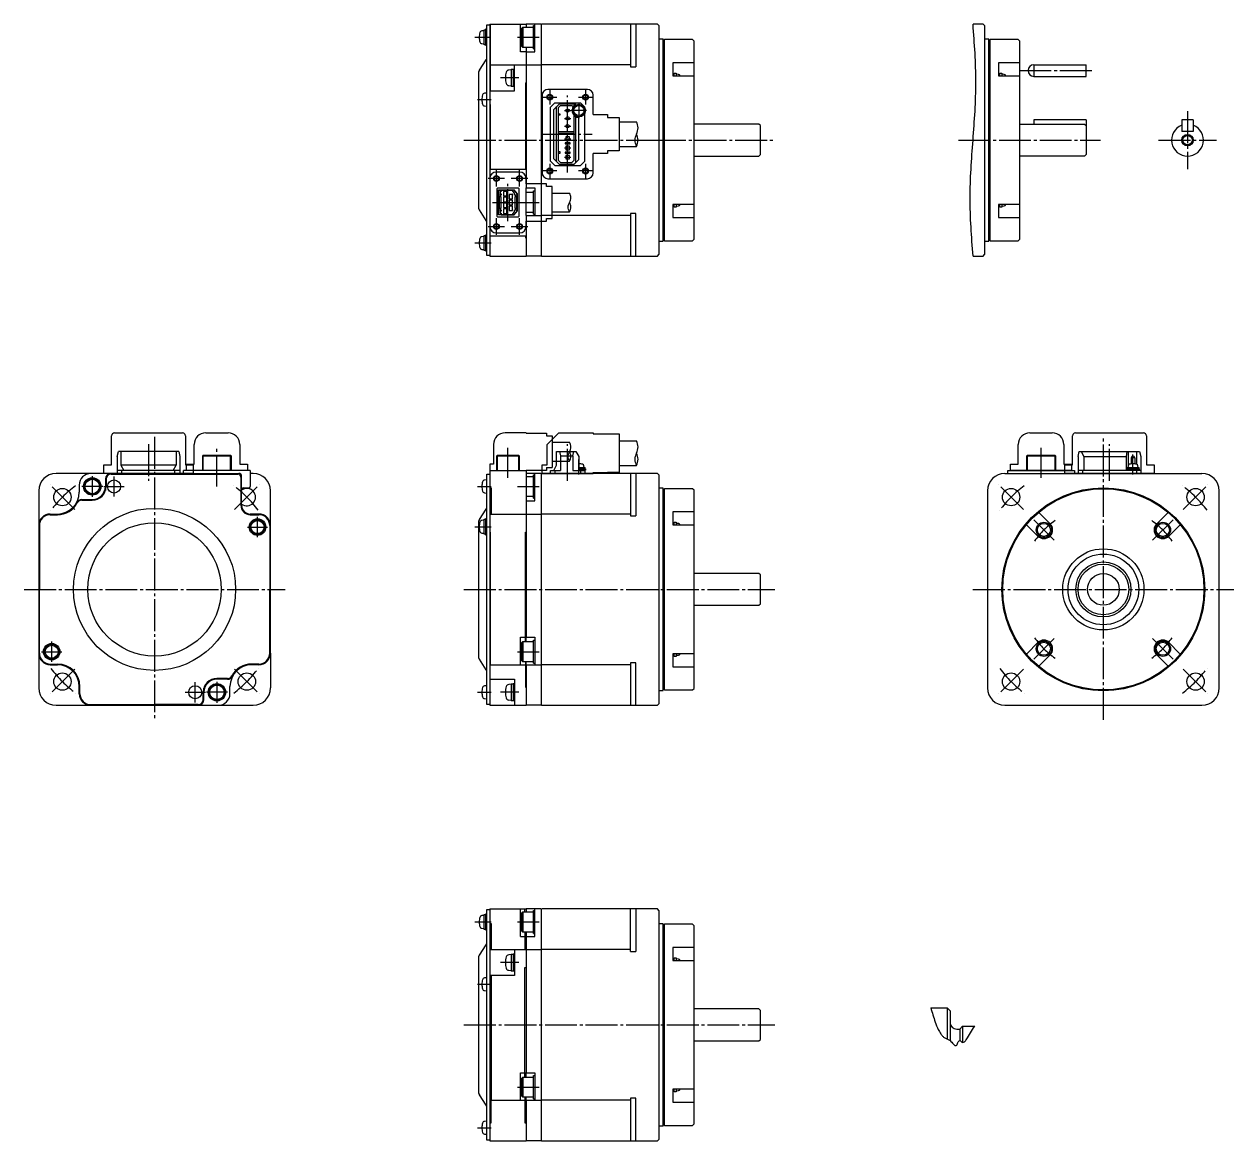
# Model space of a CAD drawing. Header units: millimetres. Extents: x -206 to 211, y -213 to 173.
import ezdxf

# ---------------------------------------------------------------- set-up
doc = ezdxf.new("R2010")
doc.units = ezdxf.units.MM
doc.linetypes.add('DASH_CENTER', pattern=[14, 11, -1, 1, -1])

msp = doc.modelspace()

# ---------------------------------------------------------------- linework, layer by layer
at = {"color": 7, "linetype": 'Continuous'}
for p, q in [((-46.64, 132.74), (-46.64, 172.49)), ((-46.64, 172.49), (-45.64, 172.49)), ((-45.64, 172.74), (-33.04, 172.74)), ((-45.64, 172.74), (-45.64, 92.74)), ((-45.44, 172.74), (-45.44, 158.74)), ((-35.04, 163.24), (-35.04, 172.74)), ((-34.19, 171.74), (-34.54, 171.39)), ((-34.54, 165.09), (-34.54, 171.39)), ((-34.19, 171.74), (-34.19, 164.74)), ((-34.19, 171.74), (-30.54, 171.74)), ((-27.94, 172.74), (-33.04, 172.74)), ((-33.04, 172.74), (-33.04, 171.74)), ((-30.54, 172.24), (-30.04, 172.24)), ((-30.54, 164.24), (-30.54, 172.24)), ((-30.04, 163.24), (-30.04, 172.74)), ((-27.94, 172.74), (-27.84, 172.64)), ((-27.84, 172.64), (-27.74, 172.74)), ((-27.84, 172.64), (-27.84, 92.84)), ((12.26, 172.74), (-27.74, 172.74)), ((2.96, 172.74), (2.96, 158.06)), ((4.76, 172.74), (4.76, 158.06)), ((12.76, 172.24), (12.26, 172.74)), ((12.76, 172.24), (12.76, 93.24)), ((124.61, 172.74), (121.11, 172.74)), ((125.11, 172.24), (124.61, 172.74)), ((125.11, 172.24), (125.11, 93.24)), ((-47.54, 170.49), (-48.32, 170.43)), ((-47.54, 170.84), (-46.94, 170.84)), ((-47.54, 165.64), (-47.54, 170.84)), ((-46.94, 171.09), (-46.64, 171.09)), ((-46.94, 165.39), (-46.94, 171.09)), ((13.06, 167.74), (14.06, 167.74)), ((14.26, 167.54), (14.06, 167.74)), ((14.26, 132.74), (14.26, 167.54)), ((14.66, 167.44), (14.56, 167.34)), ((14.56, 167.34), (14.56, 132.74)), ((24.36, 167.44), (14.66, 167.44)), ((24.86, 166.94), (24.36, 167.44)), ((24.86, 132.74), (24.86, 166.94)), ((125.41, 167.74), (126.41, 167.74)), ((126.61, 167.54), (126.41, 167.74)), ((126.61, 132.74), (126.61, 167.54)), ((127.01, 167.44), (126.91, 167.34)), ((126.91, 167.34), (126.91, 132.74)), ((136.71, 167.44), (127.01, 167.44)), ((137.21, 166.94), (136.71, 167.44)), ((137.21, 132.74), (137.21, 166.94)), ((-48.32, 166.06), (-47.54, 165.99)), ((-46.94, 165.64), (-47.54, 165.64)), ((-46.64, 165.39), (-46.94, 165.39)), ((-33.04, 163.24), (-35.04, 163.24)), ((-34.54, 165.09), (-34.19, 164.74)), ((-30.54, 164.74), (-34.19, 164.74)), ((-33.04, 164.74), (-33.04, 116.24)), ((-33.04, 163.24), (-30.04, 163.24)), ((-30.54, 164.24), (-30.04, 164.24)), ((14.56, 166.64), (14.46, 166.64)), ((126.91, 166.64), (126.81, 166.64)), ((-49.17, 156.84), (-46.8, 160.39)), ((-45.44, 158.74), (-33.04, 158.74)), ((-45.44, 158.74), (-45.44, 149.74)), ((-37.04, 149.74), (-37.04, 158.74)), ((-33.04, 158.74), (-27.84, 158.74)), ((2.96, 158.74), (-27.84, 158.74)), ((17.56, 159.45), (17.56, 154.97)), ((24.86, 159.45), (17.56, 159.45)), ((129.91, 159.45), (129.91, 154.97)), ((137.21, 159.45), (129.91, 159.45)), ((142.11, 158.74), (142.11, 154.74)), ((142.11, 158.74), (160.11, 158.74)), ((160.11, 154.74), (160.11, 158.74)), ((-49.54, 155.62), (-49.54, 132.74)), ((-38.24, 156.99), (-39.08, 156.92)), ((-38.24, 157.19), (-37.54, 157.19)), ((-38.24, 157.19), (-38.24, 151.29)), ((-37.54, 157.24), (-37.54, 151.24)), ((-37.54, 157.24), (-37.04, 157.24)), ((2.96, 158.06), (4.76, 158.06)), ((17.56, 155.75), (18.06, 155.75)), ((17.56, 154.97), (24.86, 154.97)), ((18.06, 155.9), (18.66, 155.9)), ((18.06, 154.97), (18.06, 155.9)), ((18.66, 155.9), (18.66, 154.97)), ((19.45, 155.43), (18.66, 155.5)), ((129.91, 155.75), (130.41, 155.75)), ((129.91, 154.97), (137.21, 154.97)), ((130.41, 155.9), (131.01, 155.9)), ((130.41, 154.97), (130.41, 155.9)), ((131.01, 155.9), (131.01, 154.97)), ((131.8, 155.43), (131.01, 155.5)), ((142.11, 154.74), (160.11, 154.74)), ((-39.08, 151.57), (-38.24, 151.49)), ((-37.54, 151.29), (-38.24, 151.29)), ((-37.04, 151.24), (-37.54, 151.24)), ((-33.24, 152.49), (-33.24, 132.74)), ((-33.24, 152.49), (-33.04, 152.49)), ((-46.64, 148.99), (-47.42, 148.93)), ((-45.64, 149.74), (-37.04, 149.74)), ((-47.42, 144.56), (-46.64, 144.49)), ((-45.64, 144.99), (-45.44, 144.99)), ((-45.44, 144.99), (-45.44, 122.74)), ((-23.14, 145.64), (-24.64, 144.14)), ((-24.64, 125.54), (-24.64, 144.14)), ((-23.54, 143.34), (-21.24, 145.64)), ((-23.54, 126.34), (-23.54, 143.34)), ((-23.14, 145.64), (-14.34, 145.64)), ((-22.54, 125.34), (-22.54, 144.34)), ((-21.19, 144.64), (-21.99, 143.84)), ((-21.99, 143.84), (-21.99, 125.84)), ((-21.64, 145.24), (-16.54, 145.24)), ((-21.19, 144.64), (-17.34, 144.64)), ((-17.34, 144.64), (-16.88, 144.19)), ((-16.21, 144.91), (-16.94, 145.64)), ((-16.04, 145.02), (-16.04, 145.64)), ((-12.84, 144.14), (-14.34, 145.64)), ((-12.84, 143.86), (-12.84, 144.14)), ((-12.84, 125.54), (-12.84, 142.03)), ((-21.99, 141.84), (-21.49, 141.84)), ((-21.49, 141.34), (-21.99, 141.34)), ((-21.49, 141.84), (-21.49, 141.34)), ((-16.54, 125.84), (-16.54, 141.25)), ((-15.94, 125.04), (-15.94, 140.81)), ((-14.94, 126.04), (-14.94, 140.55)), ((47.26, 138.24), (24.86, 138.24)), ((47.76, 137.74), (47.26, 138.24)), ((47.76, 127.74), (47.76, 137.74)), ((137.21, 138.24), (159.61, 138.24)), ((160.11, 139.74), (142.11, 139.74)), ((142.11, 139.74), (142.11, 138.24)), ((159.61, 138.24), (160.11, 137.74)), ((160.11, 139.74), (160.11, 127.74)), ((197.11, 139.74), (193.11, 139.74)), ((193.11, 139.74), (193.11, 135.74)), ((197.11, 139.74), (197.11, 135.74)), ((-21.99, 135.74), (-16.54, 135.74)), ((-16.54, 135.04), (-21.99, 135.04)), ((-18.14, 133.84), (-19.34, 133.84)), ((-19.34, 133.84), (-19.34, 132.64)), ((-18.14, 132.64), (-18.14, 133.84)), ((197.11, 135.74), (193.11, 135.74)), ((-49.54, 132.74), (-49.54, 109.87)), ((-46.64, 92.99), (-46.64, 132.74)), ((-33.24, 132.74), (-33.24, 122.74)), ((-17.84, 131.84), (-19.64, 131.84)), ((-19.64, 131.84), (-19.64, 131.44)), ((-19.64, 131.44), (-17.84, 131.44)), ((-19.34, 132.64), (-18.14, 132.64)), ((-19.34, 130.64), (-19.34, 129.44)), ((-18.14, 130.64), (-19.34, 130.64)), ((-19.34, 129.44), (-18.14, 129.44)), ((-18.14, 129.44), (-18.14, 130.64)), ((-17.84, 131.44), (-17.84, 131.84)), ((14.26, 97.94), (14.26, 132.74)), ((14.56, 132.74), (14.56, 98.14)), ((24.86, 98.54), (24.86, 132.74)), ((126.61, 97.94), (126.61, 132.74)), ((126.91, 132.74), (126.91, 98.14)), ((137.21, 98.54), (137.21, 132.74)), ((-23.14, 124.04), (-24.64, 125.54)), ((-21.24, 124.04), (-23.54, 126.34)), ((-21.99, 128.79), (-21.49, 128.79)), ((-21.49, 128.09), (-21.99, 128.09)), ((-21.99, 125.84), (-21.19, 125.04)), ((-21.49, 128.79), (-21.49, 128.09)), ((-19.64, 128.64), (-19.64, 128.24)), ((-17.84, 128.64), (-19.64, 128.64)), ((-19.64, 128.24), (-17.84, 128.24)), ((-18.14, 127.44), (-19.34, 127.44)), ((-19.34, 127.44), (-19.34, 126.24)), ((-19.34, 126.24), (-18.14, 126.24)), ((-18.14, 126.24), (-18.14, 127.44)), ((-17.84, 128.24), (-17.84, 128.64)), ((-17.34, 125.04), (-16.54, 125.84)), ((-16.94, 124.04), (-14.94, 126.04)), ((-12.84, 125.54), (-14.34, 124.04)), ((24.86, 127.24), (47.26, 127.24)), ((47.26, 127.24), (47.76, 127.74)), ((159.61, 127.24), (137.21, 127.24)), ((159.61, 127.24), (160.11, 127.74)), ((-45.64, 122.74), (-33.04, 122.74)), ((-23.14, 124.04), (-14.34, 124.04)), ((-21.64, 124.44), (-16.54, 124.44)), ((-21.19, 125.04), (-17.34, 125.04)), ((-43.16, 115.97), (-42.96, 116.17)), ((-43.16, 115.97), (-43.16, 106.52)), ((-35.71, 116.17), (-42.96, 116.17)), ((-42.59, 106.92), (-42.59, 115.57)), ((-42.59, 115.57), (-37.14, 115.57)), ((-42.49, 113.74), (-42.49, 115.49)), ((-42.49, 115.49), (-41.64, 115.49)), ((-41.64, 113.74), (-42.49, 113.74)), ((-42.39, 113.34), (-42.39, 109.14)), ((-42.39, 113.34), (-41.81, 113.34)), ((-42.04, 113.74), (-42.04, 113.34)), ((-41.64, 114.99), (-41.99, 114.99)), ((-41.99, 114.99), (-41.99, 114.24)), ((-41.99, 114.24), (-41.64, 114.24)), ((-41.81, 113.34), (-41.81, 109.14)), ((-41.64, 115.49), (-41.64, 114.99)), ((-41.64, 115.49), (-37.64, 115.49)), ((-41.64, 114.24), (-41.64, 113.74)), ((-40.92, 115.04), (-40.92, 113.44)), ((-40.74, 115.04), (-40.92, 115.04)), ((-40.92, 113.44), (-40.74, 113.44)), ((-40.74, 113.04), (-40.92, 113.04)), ((-40.92, 113.04), (-40.92, 111.44)), ((-40.74, 115.01), (-40.74, 115.04)), ((-39.74, 115.01), (-40.74, 115.01)), ((-40.74, 113.47), (-39.74, 113.47)), ((-40.74, 113.44), (-40.74, 113.47)), ((-40.74, 113.01), (-40.74, 113.04)), ((-39.74, 113.01), (-40.74, 113.01)), ((-39.74, 113.47), (-39.74, 115.01)), ((-39.74, 111.47), (-39.74, 113.01)), ((-37.94, 114.01), (-38.94, 114.01)), ((-38.94, 114.01), (-38.94, 112.47)), ((-37.94, 114.04), (-37.94, 114.01)), ((-37.76, 114.04), (-37.94, 114.04)), ((-37.76, 112.44), (-37.76, 114.04)), ((-37.64, 115.12), (-37.64, 115.49)), ((-37.2, 115.49), (-37.64, 115.49)), ((-37.04, 114.49), (-37.64, 115.12)), ((-36.19, 114.16), (-37.2, 115.49)), ((-36.09, 114.19), (-37.14, 115.57)), ((-37.04, 113.74), (-37.04, 114.49)), ((-36.19, 113.74), (-37.04, 113.74)), ((-36.86, 109.14), (-36.86, 113.34)), ((-36.86, 113.34), (-36.29, 113.34)), ((-36.64, 113.34), (-36.64, 113.74)), ((-36.29, 109.14), (-36.29, 113.34)), ((-36.19, 113.74), (-36.19, 114.16)), ((-36.09, 108.29), (-36.09, 114.19)), ((-35.71, 116.17), (-35.51, 115.97)), ((-35.51, 106.52), (-35.51, 115.97)), ((-33.04, 116.24), (-30.04, 116.24)), ((-33.04, 111.24), (-33.04, 116.24)), ((-33.04, 114.74), (-30.54, 114.74)), ((-30.54, 107.24), (-30.54, 115.24)), ((-30.54, 115.24), (-30.04, 115.24)), ((-30.04, 116.24), (-30.04, 106.74)), ((-46.8, 105.03), (-49.17, 108.65)), ((-42.39, 112.09), (-42.59, 112.09)), ((-42.59, 110.39), (-42.39, 110.39)), ((-42.49, 106.99), (-42.49, 108.74)), ((-42.49, 108.74), (-41.64, 108.74)), ((-41.81, 109.14), (-42.39, 109.14)), ((-42.04, 109.14), (-42.04, 108.74)), ((-41.64, 108.74), (-41.64, 108.24)), ((-40.92, 111.44), (-40.74, 111.44)), ((-40.74, 111.04), (-40.92, 111.04)), ((-40.92, 111.04), (-40.92, 109.44)), ((-40.92, 109.44), (-40.74, 109.44)), ((-40.92, 109.04), (-40.92, 107.44)), ((-40.74, 109.04), (-40.92, 109.04)), ((-40.74, 111.44), (-40.74, 111.47)), ((-40.74, 111.47), (-39.74, 111.47)), ((-40.74, 111.01), (-40.74, 111.04)), ((-39.74, 111.01), (-40.74, 111.01)), ((-40.74, 109.44), (-40.74, 109.47)), ((-40.74, 109.47), (-39.74, 109.47)), ((-40.74, 109.01), (-40.74, 109.04)), ((-39.74, 109.01), (-40.74, 109.01)), ((-39.74, 109.47), (-39.74, 111.01)), ((-39.74, 107.47), (-39.74, 109.01)), ((-38.94, 112.47), (-37.94, 112.47)), ((-38.94, 112.01), (-38.94, 110.47)), ((-37.94, 112.01), (-38.94, 112.01)), ((-38.94, 110.47), (-37.94, 110.47)), ((-38.94, 110.01), (-38.94, 108.47)), ((-37.94, 110.01), (-38.94, 110.01)), ((-37.94, 112.47), (-37.94, 112.44)), ((-37.94, 112.44), (-37.76, 112.44)), ((-37.76, 112.04), (-37.94, 112.04)), ((-37.94, 112.04), (-37.94, 112.01)), ((-37.94, 110.47), (-37.94, 110.44)), ((-37.94, 110.44), (-37.76, 110.44)), ((-37.76, 110.04), (-37.94, 110.04)), ((-37.94, 110.04), (-37.94, 110.01)), ((-37.76, 110.44), (-37.76, 112.04)), ((-37.76, 108.44), (-37.76, 110.04)), ((-37.04, 107.99), (-37.04, 108.74)), ((-37.04, 108.74), (-36.19, 108.74)), ((-36.29, 109.14), (-36.86, 109.14)), ((-36.64, 108.74), (-36.64, 109.14)), ((-36.29, 112.09), (-36.09, 112.09)), ((-36.09, 110.39), (-36.29, 110.39)), ((-36.19, 108.33), (-36.19, 108.74)), ((-33.04, 106.74), (-33.04, 111.24)), ((17.56, 110.52), (17.56, 106.04)), ((24.86, 110.52), (17.56, 110.52)), ((18.06, 109.74), (17.56, 109.74)), ((18.06, 109.59), (18.06, 110.52)), ((18.66, 109.59), (18.06, 109.59)), ((18.66, 110.52), (18.66, 109.59)), ((18.66, 109.99), (19.45, 110.06)), ((129.91, 110.52), (129.91, 106.04)), ((137.21, 110.52), (129.91, 110.52)), ((130.41, 109.74), (129.91, 109.74)), ((130.41, 109.59), (130.41, 110.52)), ((131.01, 109.59), (130.41, 109.59)), ((131.01, 110.52), (131.01, 109.59)), ((131.01, 109.99), (131.8, 110.06)), ((-43.16, 106.52), (-42.96, 106.32)), ((-42.96, 106.32), (-35.71, 106.32)), ((-37.14, 106.92), (-42.59, 106.92)), ((-41.64, 106.99), (-42.49, 106.99)), ((-41.64, 108.24), (-41.99, 108.24)), ((-41.99, 108.24), (-41.99, 107.49)), ((-41.99, 107.49), (-41.64, 107.49)), ((-41.64, 107.49), (-41.64, 106.99)), ((-41.64, 106.99), (-37.64, 106.99)), ((-40.92, 107.44), (-40.74, 107.44)), ((-40.74, 107.47), (-39.74, 107.47)), ((-40.74, 107.44), (-40.74, 107.47)), ((-38.94, 108.47), (-37.94, 108.47)), ((-37.94, 108.47), (-37.94, 108.44)), ((-37.94, 108.44), (-37.76, 108.44)), ((-37.64, 107.36), (-37.04, 107.99)), ((-37.64, 106.99), (-37.64, 107.36)), ((-37.64, 106.99), (-37.2, 106.99)), ((-37.2, 106.99), (-36.19, 108.33)), ((-37.14, 106.92), (-36.09, 108.29)), ((-35.51, 106.52), (-35.71, 106.32)), ((-30.54, 107.74), (-33.04, 107.74)), ((-33.04, 106.74), (-27.84, 106.74)), ((-33.04, 106.74), (-33.04, 92.74)), ((-30.54, 107.24), (-30.04, 107.24)), ((2.96, 106.74), (-27.84, 106.74)), ((4.76, 107.42), (2.96, 107.42)), ((2.96, 107.42), (2.96, 92.74)), ((4.76, 92.74), (4.76, 107.42)), ((17.56, 106.04), (24.86, 106.04)), ((129.91, 106.04), (137.21, 106.04)), ((-47.54, 99.49), (-48.32, 99.43)), ((-47.54, 99.84), (-46.94, 99.84)), ((-47.54, 94.64), (-47.54, 99.84)), ((-46.94, 100.09), (-46.64, 100.09)), ((-46.94, 94.39), (-46.94, 100.09)), ((-45.64, 99.74), (-33.04, 99.74)), ((-45.64, 98.99), (-45.44, 98.99)), ((-45.44, 98.99), (-45.44, 99.74)), ((-33.24, 99.74), (-33.24, 98.99)), ((-33.24, 98.99), (-33.04, 98.99)), ((14.06, 97.74), (13.06, 97.74)), ((14.06, 97.74), (14.26, 97.94)), ((14.46, 98.84), (14.56, 98.84)), ((14.56, 98.14), (14.66, 98.04)), ((14.66, 98.04), (24.36, 98.04)), ((24.36, 98.04), (24.86, 98.54)), ((126.41, 97.74), (125.41, 97.74)), ((126.41, 97.74), (126.61, 97.94)), ((126.81, 98.84), (126.91, 98.84)), ((126.91, 98.14), (127.01, 98.04)), ((127.01, 98.04), (136.71, 98.04)), ((136.71, 98.04), (137.21, 98.54)), ((-48.32, 95.06), (-47.54, 94.99)), ((-46.94, 94.64), (-47.54, 94.64)), ((-46.64, 94.39), (-46.94, 94.39)), ((-45.64, 92.99), (-46.64, 92.99)), ((-45.64, 92.74), (-33.04, 92.74)), ((-27.94, 92.74), (-33.04, 92.74)), ((-27.84, 92.84), (-27.94, 92.74)), ((-27.74, 92.74), (-27.84, 92.84)), ((-27.74, 92.74), (12.26, 92.74)), ((12.26, 92.74), (12.76, 93.24)), ((121.11, 92.74), (124.61, 92.74)), ((124.61, 92.74), (125.11, 93.24)), ((-174.14, 23.54), (-173.74, 25.34)), ((-152.94, 25.34), (-173.74, 25.34)), ((-172.84, 25.34), (-172.84, 20.54)), ((-153.84, 25.34), (-153.84, 20.54)), ((-152.94, 25.34), (-152.54, 23.54)), ((-22.54, 20.54), (-22.54, 25.34)), ((-22.54, 25.34), (-15.94, 25.34)), ((-21.54, 25.34), (-21.24, 23.84)), ((-16.94, 23.84), (-16.64, 25.34)), ((-15.94, 25.34), (-14.94, 23.54)), ((157.38, 23.54), (157.78, 25.34)), ((157.78, 25.34), (178.58, 25.34)), ((158.38, 25.34), (159.38, 23.54)), ((174.15, 25.34), (173.89, 23.54)), ((174.59, 25.34), (174.59, 20.42)), ((177.53, 25.34), (177.53, 20.92)), ((178.58, 25.34), (178.98, 23.54)), ((-174.14, 23.54), (-174.14, 17.74)), ((-152.54, 23.54), (-152.54, 17.74)), ((-144.46, 24.04), (-144.66, 23.84)), ((-144.66, 23.84), (-134.81, 23.84)), ((-144.66, 18.74), (-144.66, 23.84)), ((-144.46, 24.04), (-135.01, 24.04)), ((-144.46, 18.74), (-144.46, 24.04)), ((-134.81, 23.84), (-135.01, 24.04)), ((-135.01, 18.74), (-135.01, 24.04)), ((-134.81, 23.84), (-134.81, 18.74)), ((-43.16, 23.84), (-42.96, 24.04)), ((-43.16, 18.74), (-43.16, 23.84)), ((-42.96, 24.04), (-35.71, 24.04)), ((-35.71, 24.04), (-35.51, 23.84)), ((-35.51, 23.84), (-35.51, 18.74)), ((-21.24, 23.84), (-21.24, 18.74)), ((-21.24, 23.84), (-16.94, 23.84)), ((-16.94, 23.84), (-16.94, 18.74)), ((-14.94, 23.54), (-14.94, 18.74)), ((139.86, 24.04), (139.66, 23.84)), ((139.66, 18.74), (139.66, 23.84)), ((139.86, 24.04), (149.31, 24.04)), ((149.51, 23.84), (149.31, 24.04)), ((149.51, 23.84), (149.51, 18.74)), ((157.38, 23.54), (157.38, 17.74)), ((159.38, 23.54), (173.89, 23.54)), ((159.38, 23.54), (159.38, 18.74)), ((173.89, 23.54), (173.89, 18.74)), ((176.88, 23.14), (175.68, 23.14)), ((175.68, 23.14), (175.68, 21.05)), ((176.88, 23.14), (176.88, 21.05)), ((178.98, 23.54), (178.98, 17.74)), ((-183.24, 17.74), (-195.24, 17.74)), ((-151.24, 17.74), (-183.24, 17.74)), ((-176.24, 17.49), (-161.24, 17.49)), ((-152.54, 18.74), (-174.14, 18.74)), ((-172.84, 20.54), (-171.84, 18.74)), ((-153.84, 20.54), (-172.84, 20.54)), ((-172.64, 18.74), (-172.64, 17.74)), ((-161.24, 17.49), (-132.49, 17.49)), ((-154.84, 18.74), (-153.84, 20.54)), ((-154.24, 17.74), (-154.24, 18.74)), ((-151.24, 17.74), (-151.24, 18.74)), ((-128.24, 18.74), (-151.24, 18.74)), ((-151.24, 17.74), (-132.24, 17.74)), ((-131.24, 12.24), (-131.24, 16.74)), ((-128.24, 18.74), (-128.24, 13.24)), ((-127.24, 17.74), (-128.24, 17.74)), ((-46.64, 17.49), (-45.64, 17.49)), ((-46.64, -22.26), (-46.64, 17.49)), ((-45.64, 18.74), (-33.04, 18.74)), ((-45.64, 18.74), (-45.64, -62.26)), ((-33.04, 18.74), (-33.04, -38.76)), ((-27.94, 17.74), (-33.04, 17.74)), ((-33.04, 16.74), (-30.54, 16.74)), ((-30.54, 9.24), (-30.54, 17.24)), ((-30.54, 17.24), (-30.04, 17.24)), ((-30.04, 8.24), (-30.04, 17.74)), ((-27.94, 17.74), (-27.84, 17.64)), ((-27.84, 17.64), (-27.74, 17.74)), ((-27.84, 17.64), (-27.84, -62.16)), ((12.26, 17.74), (-27.74, 17.74)), ((-24.64, 17.74), (-24.64, 18.74)), ((-24.64, 18.74), (-21.24, 18.74)), ((-23.54, 18.74), (-22.54, 20.54)), ((-23.14, 18.74), (-23.14, 17.74)), ((-16.94, 18.74), (-12.84, 18.74)), ((-14.94, 19.79), (-12.69, 19.79)), ((-14.94, 19.34), (-12.64, 19.34)), ((-14.94, 18.84), (-12.64, 18.84)), ((-14.34, 18.74), (-14.34, 17.74)), ((-13.29, 18.84), (-13.29, 18.74)), ((-13.09, 19.79), (-13.14, 20.39)), ((-12.84, 18.74), (-12.84, 17.74)), ((-12.69, 19.34), (-12.69, 19.79)), ((-12.64, 19.34), (-12.64, 18.84)), ((2.96, 17.74), (2.96, 3.06)), ((4.76, 17.74), (4.76, 3.06)), ((12.76, 17.24), (12.26, 17.74)), ((12.76, 17.24), (12.76, -61.76)), ((132.08, 17.74), (200.08, 17.74)), ((133.08, 18.74), (156.08, 18.74)), ((133.08, 17.74), (133.08, 18.74)), ((156.08, 18.74), (156.08, 17.74)), ((178.98, 18.74), (157.38, 18.74)), ((158.88, 18.74), (158.88, 17.74)), ((174.08, 19.34), (176.28, 19.34)), ((174.08, 18.84), (174.08, 19.34)), ((174.08, 18.84), (176.28, 18.84)), ((174.13, 19.79), (176.28, 19.79)), ((174.13, 19.79), (174.13, 19.34)), ((174.59, 20.39), (174.53, 19.79)), ((174.73, 18.74), (174.73, 18.84)), ((176.28, 19.79), (178.43, 19.79)), ((176.28, 19.34), (178.48, 19.34)), ((176.28, 18.84), (178.48, 18.84)), ((177.48, 18.74), (177.48, 17.74)), ((177.83, 18.84), (177.83, 18.74)), ((178.03, 19.79), (177.98, 20.39)), ((178.43, 19.34), (178.43, 19.79)), ((178.48, 19.34), (178.48, 18.84)), ((-187.24, 13.74), (-187.24, 11.24)), ((-178.24, 15.74), (-178.24, 11.99)), ((-177.99, 15.74), (-177.99, 13.24)), ((-131.49, 16.49), (-131.49, 6.74)), ((-130.74, 12.74), (-128.74, 12.74)), ((-46.64, 15.49), (-47.42, 15.43)), ((-45.64, 12.74), (-45.14, 12.74)), ((-45.14, 12.74), (-45.14, 3.74)), ((13.06, 12.74), (14.06, 12.74)), ((14.26, 12.54), (14.06, 12.74)), ((14.26, -22.26), (14.26, 12.54)), ((126.17, 12.74), (126.08, 12.74)), ((-201.24, 11.74), (-201.24, -0.26)), ((-186.37, 8.74), (-182.74, 8.74)), ((-186.37, 8.49), (-182.74, 8.49)), ((-131.24, 6.74), (-131.24, 12.24)), ((-121.24, -0.26), (-121.24, 11.74)), ((-47.42, 11.06), (-46.64, 10.99)), ((-30.54, 9.74), (-33.04, 9.74)), ((-30.54, 9.24), (-30.04, 9.24)), ((14.56, 11.64), (14.46, 11.64)), ((14.66, 12.44), (14.56, 12.34)), ((14.56, 12.34), (14.56, -22.26)), ((24.36, 12.44), (14.66, 12.44)), ((24.86, 11.94), (24.36, 12.44)), ((24.86, -22.26), (24.86, 11.94)), ((126.08, 11.74), (126.08, -56.26)), ((206.08, -56.26), (206.08, 11.74)), ((-49.17, 1.84), (-46.8, 5.39)), ((-33.04, 8.24), (-30.04, 8.24)), ((17.56, 4.45), (17.56, -0.03)), ((24.86, 4.45), (17.56, 4.45)), ((-197.24, 3.74), (-194.74, 3.74)), ((-197.24, 3.49), (-194.74, 3.49)), ((-125.24, 3.74), (-128.24, 3.74)), ((-128.24, 3.49), (-125.24, 3.49)), ((-49.54, 0.62), (-49.54, -22.26)), ((-47.54, 1.58), (-48.32, 1.51)), ((-47.54, -3.27), (-47.54, 1.93)), ((-47.54, 1.93), (-46.94, 1.93)), ((-46.94, -3.52), (-46.94, 2.18)), ((-46.94, 2.18), (-46.64, 2.18)), ((-45.64, 3.74), (-33.04, 3.74)), ((-33.04, 3.74), (-27.84, 3.74)), ((2.96, 3.74), (-27.84, 3.74)), ((2.96, 3.06), (4.76, 3.06)), ((17.56, 0.75), (18.06, 0.75)), ((18.06, 0.9), (18.66, 0.9)), ((18.06, -0.03), (18.06, 0.9)), ((18.66, 0.9), (18.66, -0.03)), ((19.45, 0.43), (18.66, 0.5)), ((147.7, 0.37), (144.01, 4.06)), ((188.16, 4.06), (184.47, 0.37)), ((-201.24, -0.26), (-201.24, -44.26)), ((-201.24, -0.94), (-201.24, -56.26)), ((-200.99, -0.26), (-200.99, -22.26)), ((-121.49, -0.26), (-121.49, -22.26)), ((-121.24, -44.26), (-121.24, -0.26)), ((-48.32, -2.85), (-47.54, -2.92)), ((-46.94, -3.27), (-47.54, -3.27)), ((-46.64, -3.52), (-46.94, -3.52)), ((-45.64, -2.51), (-45.44, -2.51)), ((-45.44, -2.51), (-45.44, -48.26)), ((-33.24, -40.26), (-33.24, -2.51)), ((-33.24, -2.51), (-33.04, -2.51)), ((17.56, -0.03), (24.86, -0.03)), ((139.76, -0.18), (143.46, -3.87)), ((188.71, -3.87), (192.4, -0.18)), ((47.26, -16.76), (24.86, -16.76)), ((47.76, -17.26), (47.26, -16.76)), ((47.76, -27.26), (47.76, -17.26)), ((-200.99, -44.26), (-200.99, -22.26)), ((-121.49, -44.26), (-121.49, -22.26)), ((-49.54, -22.26), (-49.54, -45.13)), ((-46.64, -62.01), (-46.64, -22.26)), ((14.26, -57.06), (14.26, -22.26)), ((14.56, -22.26), (14.56, -56.86)), ((24.86, -56.46), (24.86, -22.26)), ((24.86, -27.76), (47.26, -27.76)), ((47.26, -27.76), (47.76, -27.26)), ((-35.04, -38.76), (-33.04, -38.76)), ((-35.04, -48.26), (-35.04, -38.76)), ((-34.19, -40.26), (-34.54, -40.61)), ((-34.54, -46.91), (-34.54, -40.61)), ((-34.19, -40.26), (-34.19, -47.26)), ((-34.19, -40.26), (-30.54, -40.26)), ((-33.04, -40.26), (-33.04, -38.76)), ((-33.04, -38.76), (-30.04, -38.76)), ((-30.54, -39.76), (-30.04, -39.76)), ((-30.54, -47.76), (-30.54, -39.76)), ((-30.04, -38.76), (-30.04, -48.26)), ((143.46, -40.64), (139.76, -44.33)), ((192.4, -44.33), (188.71, -40.64)), ((-121.24, -44.26), (-121.24, -56.26)), ((17.56, -44.48), (17.56, -48.96)), ((24.86, -44.48), (17.56, -44.48)), ((18.06, -45.26), (17.56, -45.26)), ((18.06, -45.41), (18.06, -44.48)), ((18.66, -45.41), (18.06, -45.41)), ((18.66, -44.48), (18.66, -45.41)), ((18.66, -45.01), (19.45, -44.94)), ((144.01, -48.58), (147.7, -44.88)), ((184.47, -44.88), (188.16, -48.58)), ((-197.24, -48.01), (-194.74, -48.01)), ((-197.24, -48.26), (-194.74, -48.26)), ((-125.23, -48.01), (-127.74, -48.01)), ((-125.24, -48.26), (-127.74, -48.26)), ((-46.8, -49.97), (-49.17, -46.35)), ((-45.44, -48.26), (-33.04, -48.26)), ((-45.44, -56.01), (-45.44, -48.26)), ((-34.54, -46.91), (-34.19, -47.26)), ((-30.54, -47.26), (-34.19, -47.26)), ((-33.24, -47.26), (-33.24, -56.01)), ((-33.04, -48.26), (-33.04, -47.26)), ((-33.04, -48.26), (-33.04, -62.26)), ((-33.04, -48.26), (-27.84, -48.26)), ((-30.54, -47.76), (-30.04, -47.76)), ((2.96, -48.26), (-27.84, -48.26)), ((2.96, -47.58), (2.96, -62.26)), ((4.76, -47.58), (2.96, -47.58)), ((4.76, -62.26), (4.76, -47.58)), ((17.56, -48.96), (24.86, -48.96)), ((-136.1, -53.01), (-139.74, -53.01)), ((-136.1, -53.26), (-139.74, -53.26)), ((-45.44, -53.26), (-37.04, -53.26)), ((-37.04, -53.26), (-37.04, -62.26)), ((-187.24, -58.26), (-187.24, -55.76)), ((-186.99, -58.26), (-186.99, -55.76)), ((-144.49, -60.26), (-144.49, -57.76)), ((-144.24, -60.26), (-144.24, -56.51)), ((-135.24, -58.26), (-135.24, -55.76)), ((-46.64, -55.51), (-47.42, -55.57)), ((-45.64, -56.01), (-45.44, -56.01)), ((-38.24, -55.01), (-39.08, -55.08)), ((-38.24, -54.81), (-38.24, -60.71)), ((-38.24, -54.81), (-37.54, -54.81)), ((-37.54, -54.76), (-37.04, -54.76)), ((-37.54, -54.76), (-37.54, -60.76)), ((-33.24, -56.01), (-33.04, -56.01)), ((14.06, -57.26), (13.06, -57.26)), ((14.06, -57.26), (14.26, -57.06)), ((14.46, -56.16), (14.56, -56.16)), ((14.56, -56.86), (14.66, -56.96)), ((14.66, -56.96), (24.36, -56.96)), ((24.36, -56.96), (24.86, -56.46)), ((-195.24, -62.26), (-127.24, -62.26)), ((-183.24, -62.01), (-161.24, -62.01)), ((-183.24, -62.26), (-139.24, -62.26)), ((-146.24, -62.01), (-161.24, -62.01)), ((-47.42, -59.94), (-46.64, -60.01)), ((-45.64, -62.01), (-46.64, -62.01)), ((-45.64, -62.26), (-33.04, -62.26)), ((-39.08, -60.43), (-38.24, -60.51)), ((-37.54, -60.71), (-38.24, -60.71)), ((-37.04, -60.76), (-37.54, -60.76)), ((-27.94, -62.26), (-33.04, -62.26)), ((-27.84, -62.16), (-27.94, -62.26)), ((-27.74, -62.26), (-27.84, -62.16)), ((-27.74, -62.26), (12.26, -62.26)), ((12.26, -62.26), (12.76, -61.76)), ((132.08, -62.26), (200.08, -62.26)), ((-46.64, -132.77), (-45.64, -132.77)), ((-46.64, -172.52), (-46.64, -132.77)), ((-45.64, -132.52), (-33.04, -132.52)), ((-45.64, -132.52), (-45.64, -212.52)), ((-35.04, -142.02), (-35.04, -132.52)), ((-34.19, -133.52), (-34.54, -133.87)), ((-34.19, -133.52), (-34.19, -140.52)), ((-34.19, -133.52), (-30.54, -133.52)), ((-33.54, -133.52), (-33.54, -132.52)), ((-27.94, -132.52), (-33.04, -132.52)), ((-33.04, -132.52), (-33.04, -133.52)), ((-30.54, -141.02), (-30.54, -133.02)), ((-30.54, -133.02), (-30.04, -133.02)), ((-30.04, -142.02), (-30.04, -132.52)), ((-27.84, -132.62), (-27.84, -212.42)), ((12.26, -132.52), (-27.74, -132.52)), ((2.96, -147.2), (2.96, -132.52)), ((4.76, -132.52), (4.76, -147.2)), ((12.76, -133.02), (12.26, -132.52)), ((12.76, -133.02), (12.76, -212.02)), ((-47.54, -134.77), (-48.32, -134.84)), ((-47.54, -139.62), (-47.54, -134.42)), ((-47.54, -134.42), (-46.94, -134.42)), ((-46.94, -139.87), (-46.94, -134.17)), ((-46.94, -134.17), (-46.64, -134.17)), ((-45.64, -137.52), (-45.14, -137.52)), ((-45.14, -137.52), (-45.14, -146.52)), ((-34.54, -140.17), (-34.54, -133.87)), ((13.06, -137.52), (14.06, -137.52)), ((14.26, -137.72), (14.06, -137.52)), ((-48.32, -139.2), (-47.54, -139.27)), ((-46.94, -139.62), (-47.54, -139.62)), ((-46.64, -139.87), (-46.94, -139.87)), ((-34.54, -140.17), (-34.19, -140.52)), ((-30.54, -140.52), (-34.19, -140.52)), ((-33.54, -140.52), (-33.54, -146.52)), ((-33.04, -140.52), (-33.04, -189.02)), ((-30.54, -141.02), (-30.04, -141.02)), ((14.26, -172.52), (14.26, -137.72)), ((14.56, -138.62), (14.46, -138.62)), ((14.66, -137.82), (14.56, -137.92)), ((14.56, -137.92), (14.56, -172.52)), ((24.36, -137.82), (14.66, -137.82)), ((24.86, -138.32), (24.36, -137.82)), ((24.86, -172.52), (24.86, -138.32)), ((-49.17, -148.43), (-46.8, -144.87)), ((-35.04, -142.02), (-30.04, -142.02)), ((24.86, -145.81), (17.56, -145.81)), ((17.56, -145.81), (17.56, -150.3)), ((-49.54, -149.65), (-49.54, -172.52)), ((-45.64, -146.52), (-33.04, -146.52)), ((-38.24, -148.27), (-39.08, -148.35)), ((-38.24, -148.07), (-37.54, -148.07)), ((-38.24, -148.07), (-38.24, -153.97)), ((-37.54, -148.02), (-37.54, -154.02)), ((-37.54, -148.02), (-37.04, -148.02)), ((-37.04, -146.52), (-37.04, -155.52)), ((-33.04, -146.52), (-27.84, -146.52)), ((2.96, -146.52), (-27.84, -146.52)), ((2.96, -147.2), (4.76, -147.2)), ((17.56, -149.52), (18.06, -149.52)), ((18.06, -150.3), (18.06, -149.37)), ((18.06, -149.37), (18.66, -149.37)), ((18.66, -149.37), (18.66, -150.3)), ((19.45, -149.83), (18.66, -149.77)), ((-39.08, -153.7), (-38.24, -153.77)), ((-37.54, -153.97), (-38.24, -153.97)), ((-37.04, -154.02), (-37.54, -154.02)), ((-33.54, -190.52), (-33.54, -152.77)), ((-33.54, -152.77), (-33.04, -152.77)), ((17.56, -150.3), (24.86, -150.3)), ((-46.64, -156.27), (-47.42, -156.34)), ((-37.04, -155.52), (-45.64, -155.52)), ((-45.14, -155.52), (-45.14, -198.52)), ((-47.42, -160.7), (-46.64, -160.77)), ((106.52, -166.66), (112.18, -166.66)), ((112.18, -166.66), (112.18, -177.39)), ((112.18, -166.66), (113.18, -167.66)), ((47.26, -167.02), (24.86, -167.02)), ((47.76, -167.52), (47.26, -167.02)), ((47.76, -177.52), (47.76, -167.52)), ((113.18, -167.66), (113.18, -177.92)), ((-49.54, -172.52), (-49.54, -195.4)), ((-46.64, -212.27), (-46.64, -172.52)), ((14.26, -207.32), (14.26, -172.52)), ((14.56, -172.52), (14.56, -207.12)), ((24.86, -206.72), (24.86, -172.52)), ((115.52, -173.99), (116.52, -173.99)), ((116.52, -173.99), (117.52, -172.99)), ((116.52, -173.99), (116.52, -177.92)), ((117.52, -172.99), (121.68, -172.99)), ((117.52, -172.99), (117.52, -178.57)), ((24.86, -178.02), (47.26, -178.02)), ((47.26, -178.02), (47.76, -177.52)), ((-35.04, -189.02), (-33.04, -189.02)), ((-35.04, -198.52), (-35.04, -189.02)), ((-34.19, -190.52), (-34.54, -190.87)), ((-34.54, -197.17), (-34.54, -190.87)), ((-34.19, -190.52), (-34.19, -197.52)), ((-34.19, -190.52), (-30.54, -190.52)), ((-33.04, -190.52), (-33.04, -189.02)), ((-33.04, -189.02), (-30.04, -189.02)), ((-30.54, -190.02), (-30.04, -190.02)), ((-30.54, -198.02), (-30.54, -190.02)), ((-30.04, -189.02), (-30.04, -198.52)), ((24.86, -194.75), (17.56, -194.75)), ((17.56, -194.75), (17.56, -199.23)), ((18.06, -195.53), (17.56, -195.53)), ((18.06, -195.68), (18.06, -194.75)), ((18.66, -195.68), (18.06, -195.68)), ((18.66, -194.75), (18.66, -195.68)), ((18.66, -195.28), (19.45, -195.21)), ((-46.8, -200.23), (-49.17, -196.62)), ((-45.14, -198.52), (-33.04, -198.52)), ((-45.14, -206.27), (-45.14, -198.52)), ((-34.54, -197.17), (-34.19, -197.52)), ((-30.54, -197.52), (-34.19, -197.52)), ((-33.54, -197.52), (-33.54, -206.27)), ((-33.04, -198.52), (-33.04, -197.52)), ((-33.04, -198.52), (-33.04, -212.52)), ((-33.04, -198.52), (-27.84, -198.52)), ((-30.54, -198.02), (-30.04, -198.02)), ((2.96, -198.52), (-27.84, -198.52)), ((2.96, -197.84), (2.96, -212.52)), ((4.76, -197.84), (2.96, -197.84)), ((4.76, -212.52), (4.76, -197.84)), ((17.56, -199.23), (24.86, -199.23)), ((-46.64, -205.77), (-47.42, -205.84)), ((-45.64, -206.27), (-45.14, -206.27)), ((-33.54, -206.27), (-33.04, -206.27)), ((14.06, -207.52), (13.06, -207.52)), ((14.06, -207.52), (14.26, -207.32)), ((14.46, -206.42), (14.56, -206.42)), ((14.56, -207.12), (14.66, -207.22)), ((14.66, -207.22), (24.36, -207.22)), ((24.36, -207.22), (24.86, -206.72)), ((-47.42, -210.2), (-46.64, -210.27)), ((-45.64, -212.27), (-46.64, -212.27)), ((-45.64, -212.52), (-33.04, -212.52)), ((-27.94, -212.52), (-33.04, -212.52)), ((-27.84, -212.42), (-27.94, -212.52)), ((-27.74, -212.52), (-27.84, -212.42)), ((-27.74, -212.52), (12.26, -212.52)), ((12.26, -212.52), (12.76, -212.02))]:
    msp.add_line(p, q, dxfattribs=at)
at = {"color": 1, "linetype": 'DASH_CENTER'}
for p, q in [((-50.74, 168.24), (-45.44, 168.24)), ((-36.04, 168.24), (-28.54, 168.24)), ((137.11, 156.74), (162.61, 156.74)), ((-35.54, 154.24), (-41.92, 154.24)), ((-49.84, 146.74), (-45.14, 146.74)), ((-27.44, 147.59), (-22.44, 147.59)), ((-24.94, 150.09), (-24.94, 145.09)), ((-18.74, 121.54), (-18.74, 148.14)), ((-15.04, 147.59), (-10.04, 147.59)), ((-12.54, 150.09), (-12.54, 145.09)), ((-19.84, 142.94), (-17.64, 142.94)), ((-12.19, 142.94), (-17.49, 142.94)), ((-14.84, 145.59), (-14.84, 140.29)), ((195.11, 142.74), (195.11, 122.74)), ((-19.84, 140.24), (-17.64, 140.24)), ((-27.14, 134.84), (-10.34, 134.84)), ((-19.84, 137.54), (-17.64, 137.54)), ((-54.54, 132.74), (11.06, 132.74)), ((-19.84, 133.24), (-17.64, 133.24)), ((-19.84, 130.04), (-17.64, 130.04)), ((11.06, 132.74), (52.76, 132.74)), ((116.11, 132.74), (165.11, 132.74)), ((185.11, 132.74), (205.11, 132.74)), ((-19.84, 126.84), (-17.64, 126.84)), ((-43.34, 116.69), (-43.34, 122.39)), ((-35.34, 116.69), (-35.34, 122.39)), ((-22.44, 122.09), (-27.44, 122.09)), ((-24.94, 124.59), (-24.94, 119.59)), ((-10.04, 122.09), (-15.04, 122.09)), ((-12.54, 124.59), (-12.54, 119.59)), ((-40.49, 119.54), (-46.19, 119.54)), ((-39.34, 104.82), (-39.34, 117.67)), ((-32.49, 119.54), (-38.19, 119.54)), ((-44.66, 111.24), (-34.01, 111.24)), ((-36.04, 111.24), (-28.54, 111.24)), ((-43.34, 100.09), (-43.34, 105.79)), ((-35.34, 100.09), (-35.34, 105.79)), ((-46.19, 102.94), (-40.49, 102.94)), ((-38.19, 102.94), (-32.49, 102.94)), ((-45.14, 97.24), (-50.74, 97.24)), ((-161.24, 30.34), (-161.24, -67.26)), ((166.08, -67.26), (166.08, 30.34)), ((-163.34, 27.84), (-163.34, 15.24)), ((-139.74, 13.19), (-139.74, 26.54)), ((-39.34, 16.24), (-39.34, 26.54)), ((-18.74, 15.24), (-18.74, 27.84)), ((144.58, 16.24), (144.58, 26.54)), ((168.18, 15.24), (168.18, 27.84)), ((-14.84, 17.34), (-14.84, 22.59)), ((176.28, 17.34), (176.28, 24.24)), ((-182.74, 16.84), (-182.74, 9.64)), ((-175.24, 9.74), (-175.24, 16.74)), ((-188.81, 5.32), (-197.3, 13.81)), ((-179.14, 13.24), (-186.34, 13.24)), ((-178.74, 13.24), (-171.74, 13.24)), ((-133.66, 5.32), (-125.17, 13.81)), ((-49.84, 13.24), (-45.14, 13.24)), ((-36.04, 13.24), (-28.54, 13.24)), ((138.51, 5.32), (130.02, 13.81)), ((193.66, 5.32), (202.15, 13.81)), ((-125.74, -4.26), (-125.74, 2.74)), ((149.11, -5.29), (142.04, 1.79)), ((183.05, -5.29), (190.13, 1.79)), ((-129.24, -0.76), (-122.24, -0.76)), ((-50.74, -0.67), (-45.14, -0.67)), ((-206.24, -22.26), (-116.24, -22.26)), ((-54.54, -22.26), (52.76, -22.26)), ((121.08, -22.26), (211.08, -22.26)), ((-196.74, -47.26), (-196.74, -40.26)), ((149.11, -39.23), (142.04, -46.3)), ((183.05, -39.23), (190.13, -46.3)), ((-200.24, -43.76), (-193.24, -43.76)), ((-36.04, -43.76), (-28.54, -43.76)), ((-188.81, -49.83), (-197.3, -58.32)), ((-133.66, -49.83), (-125.17, -58.32)), ((138.51, -49.83), (130.02, -58.32)), ((193.66, -49.83), (202.15, -58.32)), ((-139.74, -54.16), (-139.74, -61.36)), ((-150.74, -57.76), (-143.74, -57.76)), ((-147.24, -61.26), (-147.24, -54.26)), ((-136.14, -57.76), (-143.34, -57.76)), ((-49.84, -57.76), (-45.14, -57.76)), ((-35.54, -57.76), (-41.92, -57.76)), ((-50.74, -137.02), (-45.14, -137.02)), ((-36.04, -137.02), (-28.54, -137.02)), ((-35.54, -151.02), (-41.92, -151.02)), ((-49.84, -158.52), (-45.14, -158.52)), ((-54.54, -172.52), (52.76, -172.52)), ((-36.04, -194.02), (-28.54, -194.02)), ((-49.84, -208.02), (-45.14, -208.02))]:
    msp.add_line(p, q, dxfattribs=at)
at = {"color": 4, "linetype": 'Continuous'}
for p, q in [((-11.94, 150.24), (-25.54, 150.24)), ((-27.54, 148.24), (-27.54, 121.44)), ((-9.94, 141.54), (-9.94, 148.24)), ((-9.94, 141.54), (-4.94, 141.54)), ((-4.94, 141.54), (-4.94, 140.59)), ((-4.94, 140.59), (-0.94, 140.59)), ((-0.94, 140.59), (-0.94, 129.09)), ((-0.94, 139.09), (5.06, 139.09)), ((-0.94, 130.59), (5.06, 130.59)), ((-9.94, 121.44), (-9.94, 128.14)), ((-4.94, 128.14), (-9.94, 128.14)), ((-0.94, 129.09), (-4.94, 129.09)), ((-4.94, 129.09), (-4.94, 128.14)), ((-35.29, 121.74), (-43.39, 121.74)), ((-45.59, 119.54), (-45.59, 102.94)), ((-33.09, 117.69), (-33.09, 119.54)), ((-26.09, 117.69), (-33.09, 117.69)), ((-26.09, 116.74), (-26.09, 117.69)), ((-25.54, 119.44), (-11.94, 119.44)), ((-24.09, 116.74), (-26.09, 116.74)), ((-24.09, 105.74), (-24.09, 116.74)), ((-24.09, 114.49), (-18.09, 114.49)), ((-33.09, 102.94), (-33.09, 104.79)), ((-33.09, 104.79), (-26.09, 104.79)), ((-26.09, 104.79), (-26.09, 105.74)), ((-26.09, 105.74), (-24.09, 105.74)), ((-24.09, 107.99), (-18.09, 107.99)), ((-43.39, 100.74), (-35.29, 100.74)), ((-176.09, 20.74), (-176.09, 30.74)), ((-175.09, 31.74), (-151.59, 31.74)), ((-150.59, 30.74), (-150.59, 20.74)), ((-143.59, 31.74), (-135.89, 31.74)), ((-33.09, 31.74), (-40.34, 31.74)), ((-33.09, 31.74), (-33.09, 31.69)), ((-33.09, 31.69), (-26.09, 31.69)), ((-26.09, 31.69), (-26.09, 30.74)), ((-26.09, 30.74), (-24.09, 30.74)), ((-25.84, 27.74), (-21.84, 31.74)), ((-24.09, 30.74), (-24.09, 19.74)), ((-21.84, 31.74), (-9.94, 31.74)), ((-9.94, 31.74), (-9.94, 31.44)), ((-9.94, 31.44), (-4.94, 31.44)), ((-4.94, 31.44), (-4.94, 31.38)), ((-4.94, 31.38), (-0.94, 31.38)), ((-0.94, 31.38), (-0.94, 18.1)), ((140.73, 31.74), (148.43, 31.74)), ((155.43, 20.74), (155.43, 30.74)), ((156.43, 31.74), (179.93, 31.74)), ((180.93, 30.74), (180.93, 20.74)), ((-147.59, 20.94), (-147.59, 27.74)), ((-131.89, 27.74), (-131.89, 20.94)), ((-44.34, 27.74), (-44.34, 20.94)), ((-25.84, 20.74), (-25.84, 27.74)), ((-24.09, 28.49), (-18.09, 28.49)), ((-0.94, 28.99), (5.06, 28.99)), ((136.73, 20.94), (136.73, 27.74)), ((152.43, 27.74), (152.43, 20.94)), ((-150.24, 18.74), (-150.24, 20.94)), ((-150.24, 20.94), (-147.59, 20.94)), ((-131.89, 20.94), (-129.24, 20.94)), ((-129.24, 20.94), (-129.24, 18.74)), ((-45.59, 20.94), (-45.59, 18.74)), ((-44.34, 20.94), (-45.59, 20.94)), ((-43.16, 23.84), (-35.51, 23.84)), ((-42.96, 18.74), (-42.96, 24.04)), ((-35.71, 24.04), (-35.71, 18.74)), ((-24.09, 21.99), (-18.09, 21.99)), ((134.08, 20.94), (136.73, 20.94)), ((134.08, 18.74), (134.08, 20.94)), ((139.66, 23.84), (149.51, 23.84)), ((139.86, 18.74), (139.86, 24.04)), ((149.31, 24.04), (149.31, 18.74)), ((152.43, 20.94), (155.08, 20.94)), ((155.08, 20.94), (155.08, 18.74)), ((-178.74, 20.74), (-176.09, 20.74)), ((-178.74, 17.74), (-178.74, 20.74)), ((-147.94, 17.74), (-178.74, 17.74)), ((-150.59, 20.74), (-147.94, 20.74)), ((-129.24, 18.74), (-150.24, 18.74)), ((-147.94, 20.74), (-147.94, 17.74)), ((-45.59, 18.74), (-33.09, 18.74)), ((-33.09, 18.79), (-33.09, 18.74)), ((-26.09, 18.79), (-33.09, 18.79)), ((-27.54, 20.74), (-25.84, 20.74)), ((-27.54, 17.74), (-27.54, 20.74)), ((-27.54, 17.74), (-9.94, 17.74)), ((-26.09, 19.74), (-26.09, 18.79)), ((-26.09, 19.74), (-24.09, 19.74)), ((-9.94, 18.04), (-4.94, 18.04)), ((-9.94, 17.74), (-9.94, 18.04)), ((-4.94, 18.1), (-4.94, 18.04)), ((-0.94, 18.1), (-4.94, 18.1)), ((-0.94, 20.49), (5.06, 20.49)), ((155.08, 18.74), (134.08, 18.74)), ((152.78, 17.74), (152.78, 20.74)), ((152.78, 20.74), (155.43, 20.74)), ((183.58, 17.74), (152.78, 17.74)), ((180.93, 20.74), (183.58, 20.74)), ((183.58, 20.74), (183.58, 17.74))]:
    msp.add_line(p, q, dxfattribs=at)
at = {"color": 2, "linetype": 'Continuous'}
for centre, radius in [((-24.94, 147.59), 1), ((-12.54, 147.59), 1), ((195.11, 132.74), 2), ((-24.94, 122.09), 1), ((-12.54, 122.09), 1), ((-43.34, 119.54), 1), ((-35.34, 119.54), 1), ((-43.34, 102.94), 1), ((-35.34, 102.94), 1)]:
    msp.add_circle(centre, radius, dxfattribs=at)
at = {"color": 7, "linetype": 'Continuous'}
for centre, radius in [((-24.94, 147.59), 0.75), ((-12.54, 147.59), 0.75), ((-18.74, 142.94), 0.6), ((-14.84, 142.94), 2.2), ((-14.84, 142.94), 2.15), ((-14.84, 142.94), 1.75), ((-18.74, 140.24), 0.6), ((-18.74, 137.54), 0.6), ((195.11, 132.74), 1.6), ((-24.94, 122.09), 0.75), ((-12.54, 122.09), 0.75), ((-43.34, 119.54), 0.8), ((-35.34, 119.54), 0.8), ((-43.34, 102.94), 0.8), ((-35.34, 102.94), 0.8), ((-193.05, 9.56), 3), ((-182.74, 13.24), 3), ((-182.74, 13.24), 2.75), ((-182.74, 13.24), 2.5), ((-175.24, 13.24), 2.25), ((166.08, -22.26), 35), ((134.26, 9.56), 3), ((197.9, 9.56), 3), ((166.08, -22.26), 34.7), ((-161.24, -22.26), 27.96), ((-161.24, -22.26), 23), ((-125.74, -0.76), 2.85), ((-125.74, -0.76), 2.6), ((-125.74, -0.76), 2.25), ((145.58, -1.75), 2.65), ((145.58, -1.75), 2.25), ((186.59, -1.75), 2.65), ((186.59, -1.75), 2.25), ((166.08, -22.26), 14), ((166.08, -22.26), 12.2), ((166.08, -22.26), 9.5), ((166.08, -22.26), 8.75), ((166.08, -22.26), 5.5), ((-196.74, -43.76), 2.85), ((-196.74, -43.76), 2.6), ((-196.74, -43.76), 2.25), ((145.58, -42.76), 2.65), ((145.58, -42.76), 2.25), ((186.59, -42.76), 2.65), ((186.59, -42.76), 2.25), ((-193.05, -54.08), 3), ((-129.42, -54.08), 3), ((134.26, -54.08), 3), ((197.9, -54.08), 3), ((-147.24, -57.76), 2.25), ((-139.74, -57.76), 3), ((-139.74, -57.76), 2.75), ((-139.74, -57.76), 2.5)]:
    msp.add_circle(centre, radius, dxfattribs=at)
for centre, radius, start, end in [((-43.24, 168.24), 6, 164.5573, 180), ((-43.24, 168.24), 6, 180, 195.4427), ((-48.25, 169.63), 0.8, 95, 164.5573), ((13.06, 168.04), 0.3, 180, 270), ((125.41, 168.04), 0.3, 180, 270), ((-48.25, 166.86), 0.8, 195.4427, 265), ((14.46, 166.84), 0.2, 180, 270), ((126.81, 166.84), 0.2, 180, 270), ((-47.64, 160.95), 1, 326.3649, 0), ((142.11, 156.74), 2, 90, 270), ((-47.34, 155.62), 2.2, 146.3649, 180), ((-33.24, 154.24), 7, 163.743, 180), ((-39, 155.92), 1, 95, 163.743), ((19.38, 154.63), 0.8, 24.57, 85), ((131.73, 154.63), 0.8, 24.57, 85), ((-33.24, 154.24), 7, 180, 196.257), ((-39, 152.56), 1, 196.257, 265), ((-42.34, 146.74), 6, 164.5573, 180), ((-42.34, 146.74), 6, 180, 195.4427), ((-47.35, 148.13), 0.8, 95, 164.5573), ((-47.35, 145.36), 0.8, 195.4427, 265), ((-14.84, 142.94), 2.4, 120, 267.612), ((195.11, 132.74), 5.5, 111.3237, 68.6763), ((-47.34, 109.87), 2.2, 180, 213.6351), ((19.38, 110.85), 0.8, 275, 335.43), ((131.73, 110.85), 0.8, 275, 335.43), ((-47.64, 104.48), 1, 0, 33.6351), ((-43.24, 97.24), 6, 164.5573, 180), ((-43.24, 97.24), 6, 180, 195.4427), ((-48.25, 98.63), 0.8, 95, 164.5573), ((13.06, 97.44), 0.3, 90, 180), ((14.46, 98.64), 0.2, 90, 180), ((125.41, 97.44), 0.3, 90, 180), ((126.81, 98.64), 0.2, 90, 180), ((-48.25, 95.86), 0.8, 195.4427, 265), ((-14.84, 16.59), 4.5, 90, 91.2733), ((-14.84, 16.59), 4.5, 73.6123, 90), ((-13.74, 20.34), 0.6, 5, 73.6123), ((175.18, 20.34), 0.6, 106.3877, 175), ((176.28, 16.59), 4.5, 90, 106.3877), ((176.28, 23.14), 0.6, 0.0018, 179.9982), ((176.28, 16.59), 4.5, 73.6123, 90), ((177.38, 20.34), 0.6, 5, 73.6123), ((-195.24, 11.74), 6, 90, 180), ((-183.24, 13.74), 4, 90, 180), ((-176.24, 15.74), 2, 90, 180), ((-176.24, 15.74), 1.75, 90, 180), ((-173.99, 17.24), 0.5, 30, 90), ((-132.49, 16.49), 1, 0, 90), ((-132.24, 16.74), 1, 0, 90), ((-127.24, 11.74), 6, 0, 90), ((132.08, 11.74), 6, 90, 180), ((200.08, 11.74), 6, 0, 90), ((-182.74, 13.24), 4.5, 270, 0), ((-182.74, 13.24), 4.75, 270, 0), ((-130.74, 12.24), 0.5, 90, 180), ((-129.42, 9.56), 3, 232.6558, 127.3442), ((-128.74, 13.24), 0.5, 270, 0), ((-42.34, 13.24), 6, 164.5573, 180), ((-42.34, 13.24), 6, 180, 195.4427), ((-47.35, 14.63), 0.8, 95, 164.5573), ((13.06, 13.04), 0.3, 180, 270), ((-194.74, 11.24), 7.5, 270, 0), ((-186.37, 6.74), 2, 90, 151.7263), ((-186.37, 6.74), 1.75, 90, 151.7263), ((-177.74, 11.99), 0.5, 180, 200.4137), ((-47.35, 11.86), 0.8, 195.4427, 265), ((14.46, 11.84), 0.2, 180, 270), ((-194.74, 11.24), 7.75, 270, 331.7263), ((-128.24, 6.74), 3.25, 180, 270), ((-128.24, 6.74), 3, 180, 270), ((-47.64, 5.95), 1, 326.3649, 0), ((144.36, 4.42), 0.5, 182.6229, 225), ((187.81, 4.42), 0.5, 315, 357.3771), ((-197.24, -0.26), 4, 90, 180), ((-197.24, -0.26), 3.75, 90, 180), ((-126.99, 3.24), 0.5, 90, 150), ((-125.24, -0.26), 4, 0, 90), ((-125.24, -0.26), 3.75, 0, 90), ((-47.34, 0.62), 2.2, 146.3649, 180), ((-43.24, -0.67), 6, 164.5573, 180), ((-48.25, 0.71), 0.8, 95, 164.5573), ((19.38, -0.37), 0.8, 24.57, 85), ((145.58, -1.75), 3, 225, 45), ((186.59, -1.75), 3, 135, 315), ((-121.74, -2.01), 0.5, 300, 0), ((-43.24, -0.67), 6, 180, 195.4427), ((-48.25, -2.06), 0.8, 195.4427, 265), ((139.41, -0.53), 0.5, 45, 87.3771), ((192.76, -0.53), 0.5, 92.6229, 135), ((145.58, -42.76), 3, 315, 135), ((186.59, -42.76), 3, 45, 225), ((-200.74, -42.51), 0.5, 120, 180), ((-197.24, -44.26), 4, 180, 270), ((-197.24, -44.26), 3.75, 180, 270), ((-125.24, -44.26), 4, 270, 0), ((-125.24, -44.26), 3.75, 270, 0), ((-47.34, -45.13), 2.2, 180, 213.6351), ((19.38, -44.15), 0.8, 275, 335.43), ((139.41, -43.98), 0.5, 272.6229, 315), ((192.76, -43.98), 0.5, 225, 267.3771), ((-195.49, -47.76), 0.5, 270, 329.1166), ((-194.74, -55.76), 7.75, 0, 90), ((-194.74, -55.76), 7.5, 0, 90), ((-127.74, -55.76), 7.5, 90, 180), ((-127.74, -55.76), 7.75, 90, 151.7268), ((-47.64, -50.52), 1, 0, 33.6351), ((144.36, -48.93), 0.5, 135, 177.3771), ((187.81, -48.93), 0.5, 2.6229, 45), ((-139.74, -57.76), 4.75, 90, 180), ((-139.74, -57.76), 4.5, 90, 180), ((-136.1, -51.26), 1.75, 270, 331.7285), ((-136.1, -51.26), 2, 270, 331.7263), ((-195.24, -56.26), 6, 180, 270), ((-183.24, -58.26), 4, 180, 270), ((-183.24, -58.26), 3.75, 180, 270), ((-144.74, -56.51), 0.5, 0, 20.4137), ((-139.24, -58.26), 4, 270, 0), ((-127.24, -56.26), 6, 270, 0), ((-42.34, -57.76), 6, 164.5573, 180), ((-42.34, -57.76), 6, 180, 195.4427), ((-47.35, -56.37), 0.8, 95, 164.5573), ((-33.24, -57.76), 7, 163.743, 180), ((-33.24, -57.76), 7, 180, 196.257), ((-39, -56.08), 1, 95, 163.743), ((13.06, -57.56), 0.3, 90, 180), ((14.46, -56.36), 0.2, 90, 180), ((132.08, -56.26), 6, 180, 270), ((200.08, -56.26), 6, 270, 0), ((-148.49, -61.76), 0.5, 210, 270), ((-146.24, -60.26), 2, 270, 0), ((-146.24, -60.26), 1.75, 270, 0), ((-47.35, -59.14), 0.8, 195.4427, 265), ((-39, -59.44), 1, 196.257, 265), ((-43.24, -137.02), 6, 164.5573, 180), ((-43.24, -137.02), 6, 180, 195.4427), ((-48.25, -135.64), 0.8, 95, 164.5573), ((13.06, -137.22), 0.3, 180, 270), ((-48.25, -138.41), 0.8, 195.4427, 265), ((14.46, -138.42), 0.2, 180, 270), ((-47.64, -144.32), 1, 326.3649, 0), ((-47.34, -149.65), 2.2, 146.3649, 180), ((-33.24, -151.02), 7, 163.743, 180), ((-39, -149.34), 1, 95, 163.743), ((19.38, -150.63), 0.8, 24.57, 85), ((-33.24, -151.02), 7, 180, 196.257), ((-39, -152.7), 1, 196.257, 265), ((-42.34, -158.52), 6, 164.5573, 180), ((-42.34, -158.52), 6, 180, 195.4427), ((-47.35, -157.14), 0.8, 95, 164.5573), ((-47.35, -159.91), 0.8, 195.4427, 265), ((115.52, -171.66), 2.33, 180, 270), ((-47.34, -195.4), 2.2, 180, 213.6351), ((19.38, -194.41), 0.8, 275, 335.43), ((-47.64, -200.78), 1, 0, 33.6351), ((-42.34, -208.02), 6, 164.5573, 180), ((-42.34, -208.02), 6, 180, 195.4427), ((-47.35, -206.64), 0.8, 95, 164.5573), ((13.06, -207.82), 0.3, 90, 180), ((14.46, -206.62), 0.2, 90, 180), ((-47.35, -209.41), 0.8, 195.4427, 265)]:
    msp.add_arc(centre, radius, start, end, dxfattribs=at)
at = {"color": 4, "linetype": 'Continuous'}
for centre, radius, start, end in [((-25.54, 148.24), 2, 90, 180), ((-11.94, 148.24), 2, 0, 90), ((-43.39, 119.54), 2.2, 90, 180), ((-35.29, 119.54), 2.2, 0, 90), ((-25.54, 121.44), 2, 180, 270), ((-11.94, 121.44), 2, 270, 0), ((-43.39, 102.94), 2.2, 180, 270), ((-35.29, 102.94), 2.2, 270, 0), ((-175.09, 30.74), 1, 90, 180), ((-151.59, 30.74), 1, 0, 90), ((-143.59, 27.74), 4, 90, 180), ((-135.89, 27.74), 4, 0, 90), ((-40.34, 27.74), 4, 90, 180), ((140.73, 27.74), 4, 90, 180), ((148.43, 27.74), 4, 0, 90), ((156.43, 30.74), 1, 90, 180), ((179.93, 30.74), 1, 0, 90)]:
    msp.add_arc(centre, radius, start, end, dxfattribs=at)
at = {"color": 1, "linetype": 'DASH_CENTER'}
for centre, radius, start, end in [((-161.24, -22.26), 45, 127.3549, 142.6451), ((-161.24, -22.26), 45, 37.3549, 52.6451), ((166.08, -22.26), 45, 127.3549, 142.6451), ((166.08, -22.26), 45, 37.3549, 52.6451), ((166.08, -22.26), 29, 125.1091, 144.8909), ((166.08, -22.26), 29, 35.1091, 54.8909), ((166.08, -22.26), 29, 215.1091, 234.8909), ((166.08, -22.26), 29, 305.1091, 324.8909), ((-161.24, -22.26), 45, 217.3549, 232.6451), ((-161.24, -22.26), 45, 307.3549, 322.6451), ((166.08, -22.26), 45, 217.3549, 232.6451), ((166.08, -22.26), 45, 307.3549, 322.6451)]:
    msp.add_arc(centre, radius, start, end, dxfattribs=at)
at = {"color": 2, "linetype": 'Continuous'}
msp.add_open_spline([(121.11, 92.74), (120.61, 99.41), (119.61, 112.74), (121.11, 132.74), (122.61, 152.74), (121.61, 166.08), (121.11, 172.74)], degree=3, dxfattribs=at)
at = {"color": 4, "linetype": 'Continuous'}
for points in [[(5.06, 130.59), (4.81, 131.3), (4.31, 132.72), (5.06, 134.84), (5.81, 136.97), (5.31, 138.39), (5.06, 139.09)], [(5.06, 130.59), (5.31, 131.3), (5.81, 132.72), (5.31, 134.14), (5.06, 134.84)], [(-18.09, 107.99), (-18.34, 108.54), (-18.84, 109.62), (-18.09, 111.24), (-17.34, 112.87), (-17.84, 113.95), (-18.09, 114.49)], [(-18.09, 107.99), (-17.84, 108.54), (-17.34, 109.62), (-17.84, 110.7), (-18.09, 111.24)], [(-18.09, 21.99), (-18.34, 22.54), (-18.84, 23.62), (-18.09, 25.24), (-17.34, 26.87), (-17.84, 27.95), (-18.09, 28.49)], [(-18.09, 21.99), (-17.84, 22.54), (-17.34, 23.62), (-17.84, 24.7), (-18.09, 25.24)], [(5.06, 20.49), (4.81, 21.2), (4.31, 22.62), (5.06, 24.74), (5.81, 26.87), (5.31, 28.29), (5.06, 28.99)], [(5.06, 20.49), (5.31, 21.2), (5.81, 22.62), (5.31, 24.04), (5.06, 24.74)]]:
    msp.add_open_spline(points, degree=3, dxfattribs=at)
at = {"color": 2, "linetype": 'Continuous'}
msp.add_open_spline([(106.52, -166.66), (107.02, -168.29), (107.79, -170.8), (108.88, -173.82), (109.83, -175.41), (110.57, -176.41), (111.33, -177.1), (112.29, -177.4), (113.48, -177.98), (114.02, -179.07), (115.54, -180.04), (115.79, -178.72), (116.38, -177.69), (117.03, -178.24), (117.5, -178.72), (118.33, -178.35), (119.12, -177.13), (120.2, -175.28), (121.19, -173.75), (121.68, -172.99)], degree=3, knots=[0, 0, 0, 0, 5.119686, 7.90898, 9.588517, 10.643912, 11.638488, 12.594538, 13.654689, 15.429986, 16.494309, 17.655716, 18.615854, 19.175959, 19.810622, 20.524839, 21.465201, 24.201232, 26.929966, 26.929966, 26.929966, 26.929966], dxfattribs=at)

doc.saveas('drawing.dxf')
